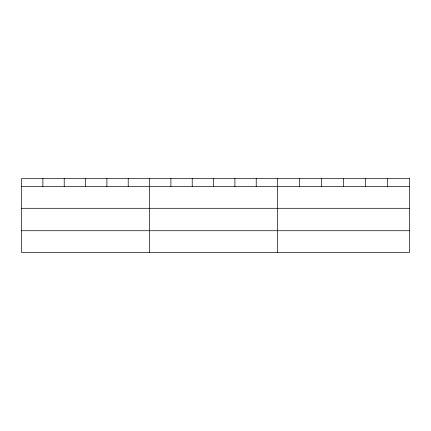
<?xml version="1.0" encoding="UTF-8"?>
<svg xmlns="http://www.w3.org/2000/svg" width="431" height="431" viewBox="0 0 431 431"><rect width="100%" height="100%" fill="white"/><g stroke="black" fill="none" stroke-linecap="round" stroke-linejoin="round"><path stroke-width="0.65" d="M21.55 186.526L409.45 186.526M21.55 208.297L409.45 208.297M21.55 230.73L409.45 230.73M387.469 178.499L387.469 186.526M365.488 178.499L365.488 186.526M343.507 178.499L343.507 186.526M321.526 178.499L321.526 186.526M299.545 178.499L299.545 186.526M277.564 178.499L277.564 252.501M256.229 178.499L256.229 186.526M234.895 178.499L234.895 186.526M213.56 178.499L213.56 186.526M192.226 178.499L192.226 186.526M170.891 178.499L170.891 186.526M149.557 178.499L149.557 252.501M128.222 178.499L128.222 186.526M106.888 178.499L106.888 186.526M85.553 178.499L85.553 186.526M64.219 178.499L64.219 186.526M42.884 178.499L42.884 186.526M409.45 178.499L21.55 178.499L21.55 252.501L409.45 252.501L409.45 178.499"/></g></svg>
